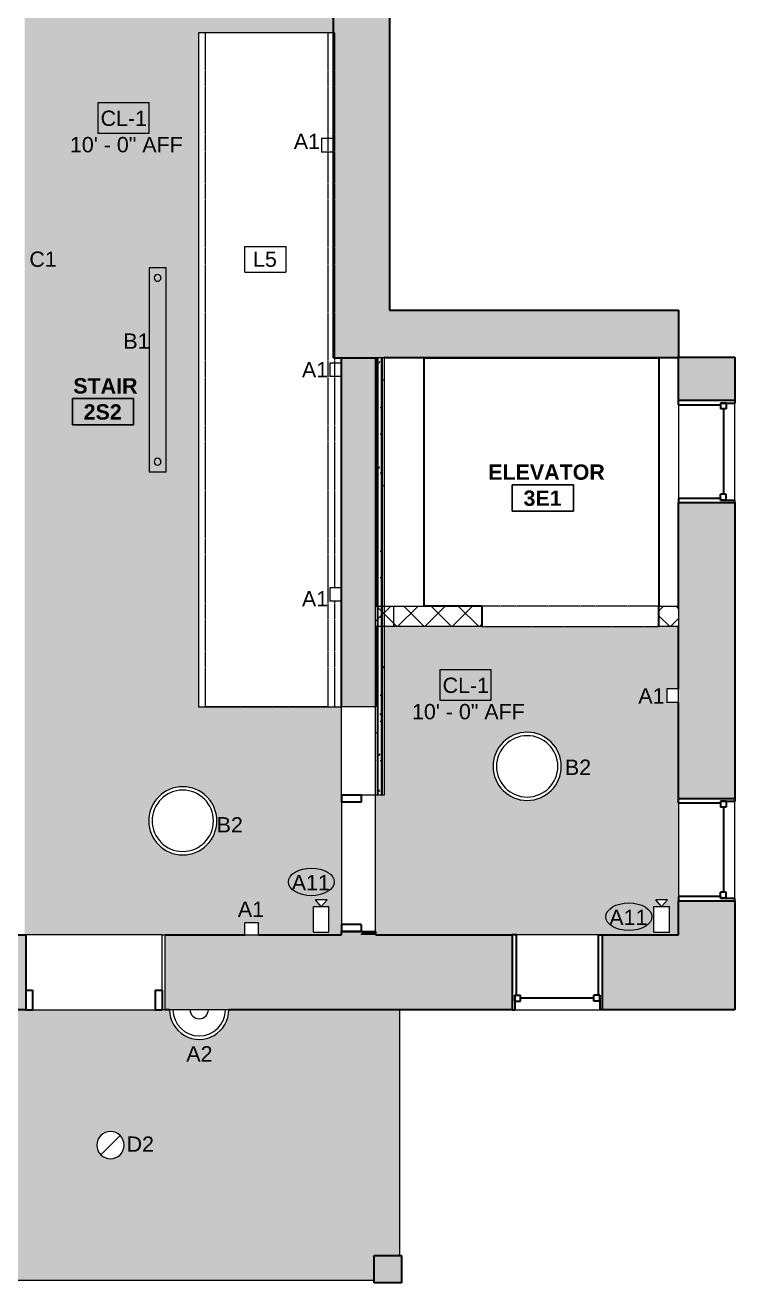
# Model space of a CAD drawing. Header units: inches. Extents: x -1176 to 1329, y -2524 to 978.
# Drawn here: x 1120.7 to 1329.1, y 11.6 to 381.2 of the extents above; entities that cross this region are included whole.
import ezdxf

# ---------------------------------------------------------------- set-up
doc = ezdxf.new("R2010")
doc.units = ezdxf.units.IN
doc.header["$MEASUREMENT"] = 0
doc.linetypes.add('Overhead', pattern=[0.15625, 0.09375, -0.0625])
doc.linetypes.add('Overhead 1_16_', pattern=[0.101562, 0.0625, -0.039062])
for name, color, linetype, lineweight in [('A-ANNO-KEYN', 231, 'Continuous', 9), ('A-AREA-IDEN', 2, 'Continuous', 9), ('A-CLNG', 13, 'Continuous', 18), ('A-CLNG-IDEN', 151, 'Continuous', 9), ('A-CLNG-PATT', 13, 'Continuous', 18), ('A-COLS', 52, 'Continuous', 18), ('A-DETL-GENF', 92, 'Continuous', 9), ('A-DETL-MEDM', 33, 'Continuous', 30), ('A-DOOR', 31, 'Continuous', 18), ('A-DOOR-FRAM', 31, 'Continuous', 30), ('A-GENM', 13, 'Continuous', 9), ('A-GLAZ', 151, 'Continuous', 18), ('A-WALL', 113, 'Continuous', 18), ('A-WALL-PATT', 111, 'Continuous', 18), ('E-LITE-EQPM', 33, 'Continuous', 9), ('E-LITE-EQPM-IDEN', 33, 'Continuous', 9), ('I-WALL', 2, 'Continuous', 18), ('Q-SPCQ', 91, 'Continuous', 9), ('Q-SPCQ-IDEN', 132, 'Continuous', 9), ('S-STRS-MBND', 31, 'Continuous', 18)]:
    doc.layers.add(name, color=color, linetype=linetype, lineweight=lineweight)
doc.styles.add('Arial', font='arial.ttf', dxfattribs={"height": 4.5})
doc.styles.add('Swis721 Lt BT', font='swissl.ttf', dxfattribs={"height": 4.5})
doc.styles.add('Swis721 Lt BT_B', font='', dxfattribs={"height": 4.5})
doc.styles.get('Swis721 Lt BT_B').set_extended_font_data('Swis721 Lt BT', bold=True)
pattern_1 = [(0, (0, 0), (15.36, 3.84), [0.634, -10.886, 0.634, -10.886, -61.44]), (0, (0, 0), (15.36, 3.84), [-23.04, 0.634, -22.406, 0.634, -10.886, -26.88]), (0, (0, 0), (15.36, 3.84), [-57.6, 0.634, -7.046, 0.634, -18.566]), (120, (5.76, 1.92), (-11.005538, 11.38215), [0.634, -10.886, 0.634, -10.886, -61.44]), (120, (5.76, 1.92), (-11.005538, 11.38215), [-23.04, 0.634, -22.406, 0.634, -10.886, -26.88]), (120, (5.76, 1.92), (-11.005538, 11.38215), [-57.6, 0.634, -7.046, 0.634, -18.566]), (240, (7.68, 9.6), (-4.354462, -15.22215), [0.634, -10.886, 0.634, -10.886, -61.44]), (240, (7.68, 9.6), (-4.354462, -15.22215), [-23.04, 0.634, -22.406, 0.634, -10.886, -26.88]), (240, (7.68, 9.6), (-4.354462, -15.22215), [-57.6, 0.634, -7.046, 0.634, -18.566])]
pattern_2 = [(45, (0, 0), (-4.006467, 4.006467), []), (135, (0, 0), (-4.006467, -4.006467), [])]

# ---------------------------------------------------------------- blocks, each defined once
blk = doc.blocks.new('Double Hung - 30_ x 48_-6971309-3rd Floor RCP')
at = {"layer": 'A-GLAZ', "color": 8, "lineweight": 30}
for p, q in [((-15, 8.25), (-14.25, 8.25)), ((-14.25, 4), (-14.25, 8.25)), ((14.25, 4), (14.25, 8.25)), ((15, 8.25), (14.25, 8.25)), ((-14.25, 5.75), (-14.25, 4)), ((-14.25, 5.75), (-12.5, 5.75)), ((-14.25, 4), (-12.5, 4)), ((-14.25, 4), (-13.75, 4)), ((-13.75, -8.25), (-13.75, 4)), ((-12.5, 5.75), (-12.5, 4)), ((-12.5, 4.875), (12.5, 4.875)), ((12.5, 5.75), (12.5, 4)), ((14.25, 5.75), (12.5, 5.75)), ((14.25, 4), (12.5, 4)), ((13.75, 4), (14.25, 4)), ((13.75, 4), (13.75, -8.25)), ((14.25, 5.75), (14.25, 4)), ((-13.75, -8.25), (-15, -8.25)), ((13.75, -8.25), (15, -8.25))]:
    blk.add_line(p, q, dxfattribs=at)
blk = doc.blocks.new('Double Hung - 2_ 2_5_ x 48_-6921075-3rd Floor RCP')
at = {"layer": 'A-GLAZ', "color": 8, "lineweight": 30}
for p, q in [((-13.25, 11), (-12.5, 11)), ((-12.5, 6.75), (-12.5, 11)), ((-12.5, 8.5), (-12.5, 6.75)), ((-12.5, 8.5), (-10.75, 8.5)), ((-10.75, 8.5), (-10.75, 6.75)), ((-10.75, 7.625), (10.75, 7.625)), ((10.75, 8.5), (10.75, 6.75)), ((12.5, 8.5), (10.75, 8.5)), ((12.5, 6.75), (12.5, 11)), ((13.25, 11), (12.5, 11)), ((12.5, 8.5), (12.5, 6.75)), ((-12.5, 6.75), (-10.75, 6.75)), ((-12.5, 6.75), (-12, 6.75)), ((-12, -11), (-12, 6.75)), ((12.5, 6.75), (10.75, 6.75)), ((12, 6.75), (12.5, 6.75)), ((12, 6.75), (12, -11)), ((-12, -11), (-13.25, -11)), ((12, -11), (13.25, -11))]:
    blk.add_line(p, q, dxfattribs=at)
blk = doc.blocks.new('Pendant Light - Linear - 1 Lamp - 5_-7118403-3rd Floor RCP')
at = {"layer": 'E-LITE-EQPM'}
for p, q in [((-30, 2.5), (-30, -2.5)), ((30, 2.5), (-30, 2.5)), ((30, -2.5), (30, 2.5)), ((-30, -2.5), (30, -2.5))]:
    blk.add_line(p, q, dxfattribs=at)
for centre, start, end in [((-27, 0), 0, 180), ((-27, 0), 180, 0), ((27, 0), 360, 180), ((27, 0), 180, 360)]:
    blk.add_arc(centre, 1, start, end, dxfattribs=at)
blk = doc.blocks.new('L-Recessed Circular - Downlight - 8_ - OUTDOOR-8523709-3rd Floor RCP')
at = {"layer": 'E-LITE-EQPM'}
for q in [(-2.83, -2.83), (2.83, 2.83)]:
    blk.add_line((0, 0), q, dxfattribs=at)
for start, end in [(360, 180), (180, 360)]:
    blk.add_arc((0, 0), 4, start, end, dxfattribs=at)
blk = doc.blocks.new('Sconce Light - Uplight - LIGHT W ROOM NUMBER-7340001-3rd Floor RCP')
at = {"layer": 'E-LITE-EQPM'}
blk.add_line((-8.71, 11), (8.71, 11), dxfattribs=at)
for radius, start in [(8.71, 360), (7.71, 0), (2.68, 0)]:
    blk.add_arc((0, 11), radius, start, 180, dxfattribs=at)
blk = doc.blocks.new('Sconce Light - Sphere - 100W - 277V-7960200-3rd Floor RCP')
at = {"layer": 'E-LITE-EQPM'}
for p, q in [((0, -11), (-2, -11)), ((-2, -11), (-2, -14.5)), ((2, -11), (0, -11)), ((2, -11), (2, -14.5)), ((-2, -14.5), (0, -14.5)), ((0, -14.5), (2, -14.5))]:
    blk.add_line(p, q, dxfattribs=at)
blk = doc.blocks.new('Sconce Light - Sphere - 100W - 277V-7960201-3rd Floor RCP')
at = {"layer": 'E-LITE-EQPM'}
for p, q in [((0, -8.25), (-2, -8.25)), ((-2, -8.25), (-2, -11.75)), ((2, -8.25), (0, -8.25)), ((2, -8.25), (2, -11.75)), ((-2, -11.75), (0, -11.75)), ((0, -11.75), (2, -11.75))]:
    blk.add_line(p, q, dxfattribs=at)
blk = doc.blocks.new('Single Flush - D15 3_ X 8_-8095303-3rd Floor RCP')
at = {"layer": 'A-DOOR-FRAM'}
for p, q in [((-20, -5.25), (-20, -11)), ((-20, -5.25), (-18, -5.25)), ((-18, -5.25), (-18, -11)), ((18.000004, -5.25), (18.000004, -11)), ((18.000004, -5.25), (20.000004, -5.25)), ((20.000004, -5.25), (20.000004, -11)), ((-20, -11), (-18, -11)), ((18.000004, -11), (20.000004, -11))]:
    blk.add_line(p, q, dxfattribs=at)
blk = doc.blocks.new('Security_Camera_-_Dome_6414 - 8_-0_ AFF-7476807-3rd Floor RCP')
at = {"layer": 'Q-SPCQ'}
for p, q in [((1.71, 5.14), (-1.71, 5.14)), ((0, 3.14), (-1.71, 5.14)), ((0, 3.14), (1.71, 5.14)), ((-2.27, 3.14), (2.27, 3.14)), ((-2.27, -4.36), (-2.27, 3.14)), ((2.27, -4.36), (2.27, 3.14)), ((-2.27, -4.36), (2.27, -4.36))]:
    blk.add_line(p, q, dxfattribs=at)
blk = doc.blocks.new('Elevator 1 - Elevator 1-7712497-3rd Floor RCP')
at = {"layer": 'A-GENM', "lineweight": 30}
for p, q in [((1243.87, 283.44), (1312.87, 283.44)), ((1243.87, 210.44), (1243.87, 283.44)), ((1312.87, 283.44), (1312.87, 210.44)), ((1260.87, 210.44), (1243.87, 210.44))]:
    blk.add_line(p, q, dxfattribs=at)
blk = doc.blocks.new('Door-Opening - Elevator Opening-8184615-3rd Floor RCP')
at = {"layer": 'A-DETL-GENF', "linetype": 'Overhead'}
for p, q in [((25.68, 3), (-26.32, 3)), ((-26.32, -3), (25.68, -3))]:
    blk.add_line(p, q, dxfattribs=at)
at = {"layer": 'A-DETL-MEDM'}
for p, q in [((-26.32, 3), (-26.32, -3)), ((25.68, -3), (25.68, 3))]:
    blk.add_line(p, q, dxfattribs=at)
blk = doc.blocks.new('L-Pendant Drum Light - Pendant-7119895-3rd Floor RCP')
at = {"layer": 'E-LITE-EQPM'}
for radius, start, end in [(10.01, 360, 180), (9.01, 0, 180), (10.01, 180, 360), (9.01, 180, 0)]:
    blk.add_arc((0, 0), radius, start, end, dxfattribs=at)
blk = doc.blocks.new('Sconce Light - Sphere - 100W - 277V-V13-3rd Floor RCP')
at = {"layer": 'E-LITE-EQPM'}
for p, q in [((-2, -8.25), (-2, -11.75)), ((2, -8.25), (2, -11.75)), ((-2, -11.75), (0, -11.75)), ((0, -11.75), (2, -11.75))]:
    blk.add_line(p, q, dxfattribs=at)
blk = doc.blocks.new('Sconce Light - Sphere - 100W - 277V-7964418-3rd Floor RCP')
at = {"layer": 'E-LITE-EQPM'}
for p, q in [((-2, -5), (-2, -8.5)), ((2, -5), (2, -8.5)), ((-2, -8.5), (0, -8.5)), ((0, -8.5), (2, -8.5))]:
    blk.add_line(p, q, dxfattribs=at)
blk = doc.blocks.new('Single Flush - D13 3_ X 8_-8260108-3rd Floor RCP')
at = {"layer": 'A-DOOR-FRAM'}
for p, q in [((-20, 0.75), (-20, -5)), ((-20, 0.75), (-18, 0.75)), ((-18, 0.75), (-18, -5)), ((18.000004, 0.75), (18.000004, -5)), ((18.000004, 0.75), (20.000004, 0.75)), ((20.000004, 0.75), (20.000004, -5)), ((-20, -5), (-18, -5)), ((18.000004, -5), (20.000004, -5))]:
    blk.add_line(p, q, dxfattribs=at)
blk = doc.blocks.new('Appliance_Specialty Equipment Tag - Standard-3515593-3rd Floor RCP')
at = {"layer": 'Q-SPCQ-IDEN'}
blk.add_ellipse((-0.0499, 0.0037), major_axis=(-0.1406, 0), ratio=0.600473, dxfattribs=at)
blk = doc.blocks.new('Room Tag - Room Name and Number-3379422-3rd Floor RCP')
at = {"layer": 'A-AREA-IDEN'}
for p, q in [((-0.1881, -0.1636), (-0.1881, -0.0018)), ((-0.1881, -0.0018), (0.1869, -0.0018)), ((0.1869, -0.0018), (-0.1881, -0.0018)), ((-0.1881, -0.0018), (-0.1881, -0.1636)), ((0.1869, -0.0018), (0.1869, -0.1636)), ((0.1869, -0.1636), (0.1869, -0.0018)), ((0.1869, -0.1636), (-0.1881, -0.1636)), ((-0.1881, -0.1636), (0.1869, -0.1636))]:
    blk.add_line(p, q, dxfattribs=at)
blk = doc.blocks.new('Keynote Tag - Keynote Number - Boxed-135510-3rd Floor RCP')
at = {"layer": 'A-ANNO-KEYN'}
for p, q in [((-0.125, -0.0792), (-0.125, 0.0781)), ((-0.125, 0.0781), (0.125, 0.0781)), ((0.125, 0.0781), (0.125, -0.0792)), ((-0.125, -0.0792), (0.125, -0.0792))]:
    blk.add_line(p, q, dxfattribs=at)

msp = doc.modelspace()

# ---------------------------------------------------------------- hatches: boundary and pattern name
at = {"layer": 'A-CLNG-PATT'}
h = msp.add_hatch(dxfattribs=at)
h.set_pattern_fill('FP_1', color=256, style=0, pattern_type=2)
h.set_pattern_definition(pattern_1)
h.paths.add_polyline_path([(1312.65, 113.89), (1312.65, 182.16), (1309.15, 182.16), (1309.15, 186.16), (1312.65, 186.16), (1312.65, 204.44), (1226.15, 204.44), (1226.15, 154.89), (1223.65, 154.89), (1223.65, 113.89), (1311.81, 113.89)], flags=0)
h.paths.add_polyline_path([(1161.83, 113.89), (1185.27, 113.89), (1185.27, 117.39), (1189.27, 117.39), (1189.27, 113.89), (1213.65, 113.89), (1213.65, 180.89), (1171.6, 180.89), (1171.6, 378.89), (1211.24, 378.89), (1211.24, 521.11), (1207.74, 521.11), (1207.74, 525.11), (1211.24, 525.11), (1211.24, 567.01), (1191.47, 567.01), (1191.47, 563.51), (1187.47, 563.51), (1187.47, 567.01), (1120.51, 567.01), (1120.51, 113.89), (1160.9, 113.89)], flags=0)
h.paths.add_polyline_path([(1117.51, 113.89), (1117.51, 567.01), (1098.24, 567.01), (1098.24, 540.79), (1101.74, 540.79), (1101.74, 536.79), (1098.24, 536.79), (1098.24, 484.34), (1101.74, 484.34), (1101.74, 480.34), (1098.24, 480.34), (1098.24, 427.89), (1101.74, 427.89), (1101.74, 423.89), (1098.24, 423.89), (1098.24, 330.94), (1101.74, 330.94), (1101.74, 326.94), (1098.24, 326.94), (1098.24, 269.5), (1101.74, 269.5), (1101.74, 265.5), (1098.24, 265.5), (1098.24, 208.06), (1101.74, 208.06), (1101.74, 204.06), (1098.24, 204.06), (1098.24, 146.61), (1101.74, 146.61), (1101.74, 142.61), (1098.24, 142.61), (1098.24, 113.89), (1104.94, 113.89)], flags=0)
h.paths.add_polyline_path([(1209.86, 114.79), (1205.44, 114.79), (1205.44, 122.16), (1209.86, 122.16), (1209.86, 114.89)], flags=0)
h.paths.add_polyline_path([(1309.86, 114.79), (1305.44, 114.79), (1305.44, 122.16), (1309.86, 122.16), (1309.86, 115.23)], flags=0)
h.paths.add_polyline_path([(1104.94, 114.79), (1100.53, 114.79), (1100.53, 122.16), (1104.94, 122.16), (1104.94, 121.82)], flags=0)
h.paths.add_polyline_path([(1307.63, 122.33), (1306.08, 124.15), (1309.19, 124.15), (1308.97, 123.89)], flags=0)
h.paths.add_polyline_path([(1102.72, 122.33), (1101.16, 124.15), (1104.28, 124.15)], flags=0)
h.paths.add_polyline_path([(1207.63, 122.33), (1206.08, 124.15), (1209.19, 124.15)], flags=0)
h.paths.add_polyline_path([(1167.86, 137.44), (1165.96, 137.44), (1163.89, 137.88), (1161.98, 138.74), (1160.3, 139.95), (1158.88, 141.54), (1157.86, 143.32), (1157.2, 145.39), (1156.99, 147.39), (1157.21, 149.47), (1157.86, 151.46), (1158.93, 153.31), (1160.3, 154.83), (1162, 156.06), (1163.91, 156.91), (1165.96, 157.35), (1168.05, 157.35), (1170.1, 156.91), (1172.03, 156.05), (1173.7, 154.83), (1175.12, 153.24), (1176.15, 151.46), (1176.8, 149.4), (1177.01, 147.39), (1176.79, 145.31), (1176.15, 143.32), (1175.1, 141.51), (1173.7, 139.95), (1172.01, 138.72), (1170.1, 137.87), (1168.05, 137.44)], flags=0)
h.paths.add_polyline_path([(1267.1, 153.44), (1265.04, 153.88), (1263.12, 154.74), (1261.45, 155.95), (1260.03, 157.54), (1259, 159.32), (1258.35, 161.39), (1258.14, 163.39), (1258.36, 165.47), (1259, 167.46), (1260.08, 169.31), (1261.45, 170.83), (1263.14, 172.06), (1265.06, 172.91), (1267.1, 173.35), (1269.2, 173.35), (1271.24, 172.91), (1273.16, 172.06), (1274.85, 170.83), (1276.27, 169.24), (1277.3, 167.46), (1277.95, 165.4), (1278.16, 163.39), (1277.94, 161.31), (1277.3, 159.32), (1276.25, 157.51), (1274.85, 155.95), (1273.16, 154.72), (1271.24, 153.87), (1269.2, 153.44), (1267.24, 153.44)], flags=0)
h.paths.add_polyline_path([(1165.96, 465.05), (1163.89, 465.5), (1161.98, 466.35), (1160.3, 467.57), (1158.88, 469.16), (1157.86, 470.94), (1157.2, 473), (1156.99, 475.01), (1157.21, 477.09), (1157.86, 479.08), (1158.9, 480.89), (1160.3, 482.45), (1162, 483.68), (1163.91, 484.53), (1165.96, 484.97), (1168.05, 484.97), (1170.1, 484.53), (1172.03, 483.67), (1173.7, 482.45), (1175.12, 480.86), (1176.15, 479.08), (1176.8, 477.01), (1177.01, 475.01), (1176.79, 472.93), (1176.15, 470.94), (1175.1, 469.12), (1173.7, 467.57), (1172.01, 466.34), (1170.1, 465.49), (1168.05, 465.05), (1166.09, 465.05)], flags=0)
h.paths.add_polyline_path([(1105.44, 554.72), (1101.03, 554.72), (1101.03, 562.1), (1105.44, 562.1)], flags=0)
h.paths.add_polyline_path([(1103.22, 562.26), (1101.66, 564.08), (1104.78, 564.08)], flags=0)
h = msp.add_hatch(dxfattribs=at)
h.set_pattern_fill('FP_3', color=256, style=0, pattern_type=2)
h.set_pattern_definition([(216.87, (4.8, 12), (35.999957, 24.0000643), [6, -54]), (206.565, (12, 8.4), (-12.000093, -12.00052), [13.416, -13.416]), (198.435, (12, 2.4), (-23.999779, -12.000233), [7.589, -30.358])])
h.paths.add_polyline_path([(1223.22, 12.32), (1223.22, 19.64), (1230.65, 19.64), (1230.65, 91.89), (1180.54, 91.89), (1180.32, 89.95), (1179.68, 88.11), (1178.64, 86.46), (1177.26, 85.08), (1175.61, 84.05), (1173.77, 83.4), (1171.83, 83.18), (1169.89, 83.4), (1168.05, 84.05), (1166.4, 85.08), (1165.02, 86.46), (1163.98, 88.11), (1163.34, 89.95), (1163.12, 91.89), (482.2, 91.89), (482.2, 12.32), (616.64, 12.32), (616.64, 17.32), (624.64, 17.32), (624.64, 12.32), (764.5, 12.32), (764.5, 17.32), (772.5, 17.32), (772.5, 12.32), (890.9, 12.32), (890.9, 17.32), (898.9, 17.32), (898.9, 12.32), (1060.27, 12.32), (1060.27, 17.32), (1068.27, 17.32), (1068.27, 12.32), (1139.41, 12.32)], flags=0)
h.paths.add_polyline_path([(550.71, 48.11), (549.67, 48.24), (548.71, 48.64), (547.88, 49.28), (547.24, 50.11), (546.84, 51.07), (546.71, 52.11), (546.84, 53.14), (547.24, 54.11), (547.88, 54.94), (548.71, 55.57), (549.67, 55.97), (550.71, 56.11), (551.74, 55.97), (552.71, 55.57), (553.54, 54.94), (554.17, 54.11), (554.57, 53.14), (554.71, 52.11), (554.57, 51.07), (554.17, 50.11), (553.54, 49.28), (552.71, 48.64), (551.74, 48.24)], flags=0)
h.paths.add_polyline_path([(694.57, 48.11), (693.53, 48.24), (692.57, 48.64), (691.74, 49.28), (691.1, 50.11), (690.7, 51.14), (690.57, 52.11), (690.7, 53.14), (691.1, 54.11), (691.74, 54.94), (692.57, 55.57), (693.53, 55.97), (694.57, 56.11), (695.6, 55.97), (696.57, 55.57), (697.4, 54.94), (698.03, 54.11), (698.43, 53.14), (698.57, 52.11), (698.43, 51.07), (698.03, 50.11), (697.4, 49.28), (696.57, 48.64), (695.6, 48.24)], flags=0)
h.paths.add_polyline_path([(620.64, 48.11), (619.6, 48.24), (618.64, 48.64), (617.81, 49.28), (617.17, 50.11), (616.77, 51.14), (616.64, 52.11), (616.77, 53.14), (617.17, 54.11), (617.81, 54.94), (618.64, 55.57), (619.6, 55.97), (620.64, 56.11), (621.67, 55.97), (622.64, 55.57), (623.47, 54.94), (624.1, 54.11), (624.5, 53.14), (624.64, 52.11), (624.5, 51.07), (624.1, 50.11), (623.47, 49.28), (622.64, 48.64), (621.67, 48.24)], flags=0)
h.paths.add_polyline_path([(831.7, 48.11), (830.66, 48.24), (829.7, 48.64), (828.87, 49.28), (828.23, 50.11), (827.83, 51.14), (827.7, 52.11), (827.84, 53.14), (828.23, 54.11), (828.87, 54.94), (829.7, 55.57), (830.66, 55.97), (831.7, 56.11), (832.73, 55.97), (833.7, 55.57), (834.53, 54.94), (835.16, 54.11), (835.56, 53.14), (835.7, 52.11), (835.56, 51.07), (835.16, 50.11), (834.53, 49.28), (833.7, 48.64), (832.73, 48.24)], flags=0)
h.paths.add_polyline_path([(768.5, 48.11), (767.46, 48.24), (766.5, 48.64), (765.67, 49.28), (765.03, 50.11), (764.63, 51.14), (764.5, 52.11), (764.64, 53.14), (765.03, 54.11), (765.67, 54.94), (766.5, 55.57), (767.46, 55.97), (768.5, 56.11), (769.53, 55.97), (770.5, 55.57), (771.33, 54.94), (771.96, 54.11), (772.36, 53.14), (772.5, 52.11), (772.36, 51.07), (771.96, 50.11), (771.33, 49.28), (770.5, 48.64), (769.53, 48.24)], flags=0)
h.paths.add_polyline_path([(894.9, 48.11), (893.86, 48.24), (892.9, 48.64), (892.07, 49.28), (891.43, 50.11), (891.03, 51.14), (890.9, 52.11), (891.04, 53.14), (891.43, 54.11), (892.07, 54.94), (892.9, 55.57), (893.86, 55.97), (894.9, 56.11), (895.93, 55.97), (896.9, 55.57), (897.73, 54.94), (898.36, 54.11), (898.76, 53.14), (898.9, 52.11), (898.76, 51.07), (898.36, 50.11), (897.73, 49.28), (896.9, 48.64), (895.93, 48.24)], flags=0)
h.paths.add_polyline_path([(1064.27, 48.11), (1063.24, 48.24), (1062.27, 48.64), (1061.45, 49.28), (1060.81, 50.11), (1060.4, 51.14), (1060.27, 52.11), (1060.41, 53.14), (1060.81, 54.11), (1061.45, 54.94), (1062.27, 55.57), (1063.24, 55.97), (1064.27, 56.11), (1065.31, 55.97), (1066.27, 55.57), (1067.1, 54.94), (1067.74, 54.11), (1068.14, 53.14), (1068.27, 52.11), (1068.14, 51.07), (1067.74, 50.11), (1067.1, 49.28), (1066.27, 48.64), (1065.31, 48.24)], flags=0)
h.paths.add_polyline_path([(979.59, 48.11), (978.55, 48.24), (977.59, 48.64), (976.76, 49.28), (976.12, 50.11), (975.72, 51.07), (975.59, 52.11), (975.72, 53.14), (976.12, 54.11), (976.76, 54.94), (977.59, 55.57), (978.55, 55.97), (979.59, 56.11), (980.62, 55.97), (981.59, 55.57), (982.41, 54.94), (983.05, 54.11), (983.45, 53.14), (983.59, 52.11), (983.45, 51.07), (983.05, 50.11), (982.41, 49.28), (981.59, 48.64), (980.62, 48.24), (980.25, 48.2)], flags=0)
h.paths.add_polyline_path([(1145.75, 48.11), (1144.71, 48.24), (1143.75, 48.64), (1142.92, 49.28), (1142.28, 50.11), (1141.88, 51.07), (1141.75, 52.11), (1141.88, 53.14), (1142.28, 54.11), (1142.92, 54.94), (1143.75, 55.57), (1144.71, 55.97), (1145.75, 56.11), (1146.78, 55.97), (1147.75, 55.57), (1148.58, 54.94), (1149.21, 54.11), (1149.61, 53.14), (1149.75, 52.11), (1149.61, 51.07), (1149.21, 50.11), (1148.58, 49.28), (1147.75, 48.64), (1146.78, 48.24)], flags=0)
at = {"layer": 'A-COLS'}
msp.add_hatch(color=250, dxfattribs=at).paths.add_polyline_path([(1223.22, 11.64), (1231.22, 11.64), (1231.22, 19.64), (1223.22, 19.64)], flags=0)
at = {"layer": 'A-WALL-PATT', "lineweight": 9}
h = msp.add_hatch(color=7, dxfattribs=at)
h.paths.add_polyline_path([(1223.65, 283.44), (1227.74, 283.44), (1227.74, 398.44), (1211.24, 398.44), (1211.24, 283.44)], flags=0)
h.paths.add_polyline_path([(1211.24, 422.44), (1227.74, 422.44), (1227.74, 590.51), (1211.24, 590.51), (1211.24, 428.36)], flags=0)
for points in [[(1312.65, 283.44), (1312.65, 297.44), (1227.74, 297.44), (1227.74, 283.44), (1230.37, 283.44)], [(1223.65, 113.89), (1223.65, 114.89), (1219.95, 114.89), (1219.14, 113.89)]]:
    msp.add_hatch(color=7, dxfattribs=at).paths.add_polyline_path(points, flags=0)
h = msp.add_hatch(color=7, dxfattribs=at)
h.paths.add_polyline_path([(1213.65, 113.89), (1219.14, 113.89), (1219.95, 114.89), (1213.65, 114.89)], flags=0)
h.paths.add_polyline_path([(1213.65, 180.89), (1223.65, 180.89), (1223.65, 283.44), (1213.65, 283.44), (1213.65, 186.94)], flags=0)
h = msp.add_hatch(dxfattribs=at)
h.set_pattern_fill('FP_1', color=256, style=0, pattern_type=2)
h.set_pattern_definition(pattern_1)
h.paths.add_polyline_path([(1224.15, 154.89), (1224.15, 283.44), (1223.65, 283.44), (1223.65, 154.89)], flags=0)
h = msp.add_hatch(dxfattribs=at)
h.set_pattern_fill('FP_1', color=256, style=0, pattern_type=2)
h.set_pattern_definition(pattern_1)
h.paths.add_polyline_path([(1225.4, 154.89), (1225.4, 283.44), (1224.4, 283.44), (1224.4, 154.89)], flags=0)
h = msp.add_hatch(dxfattribs=at)
h.set_pattern_fill('FP_1', color=256, style=0, pattern_type=2)
h.set_pattern_definition(pattern_1)
h.paths.add_polyline_path([(1226.15, 154.89), (1226.15, 283.44), (1225.65, 283.44), (1225.65, 154.89)], flags=0)
h = msp.add_hatch(color=7, dxfattribs=at)
h.paths.add_polyline_path([(1312.65, 113.89), (1329.15, 113.89), (1329.15, 123.89), (1312.65, 123.89)], flags=0)
h.paths.add_polyline_path([(1321.32, 153.89), (1329.15, 153.89), (1329.15, 240.89), (1312.65, 240.89), (1312.65, 153.89)], flags=0)
h.paths.add_polyline_path([(1312.65, 270.89), (1329.15, 270.89), (1329.15, 283.6), (1312.65, 283.6), (1312.65, 283.44)], flags=0)
h = msp.add_hatch(dxfattribs=at)
h.set_pattern_fill('FP_5', color=256, style=0, pattern_type=2)
h.set_pattern_definition(pattern_2)
h.paths.add_polyline_path([(1312.65, 204.44), (1312.65, 210.44), (1306.87, 210.44), (1306.87, 204.44)], flags=0)
h.paths.add_polyline_path([(1223.65, 204.44), (1254.87, 204.44), (1254.87, 210.44), (1223.65, 210.44)], flags=0)
h = msp.add_hatch(dxfattribs=at)
h.set_pattern_fill('FP_5', color=256, style=0, pattern_type=2)
h.set_pattern_definition(pattern_2)
h.paths.add_polyline_path([(1228.86, 204.44), (1228.86, 210.44), (1223.65, 210.44), (1223.65, 204.44)], flags=0)
h = msp.add_hatch(color=7, dxfattribs=at)
h.paths.add_polyline_path([(1329.15, 91.89), (1329.15, 113.89), (1290.24, 113.89), (1290.24, 91.89), (1321.32, 91.89)], flags=0)
h.paths.add_polyline_path([(1263.74, 91.89), (1263.74, 113.89), (1161.83, 113.89), (1161.83, 91.89), (1230.37, 91.89)], flags=0)
h.paths.add_polyline_path([(1120.9, 91.89), (1120.9, 113.89), (1049.4, 113.89), (1049.4, 91.89), (1093.94, 91.89)], flags=0)
h.paths.add_polyline_path([(978.09, 91.89), (1006.9, 91.89), (1006.9, 113.89), (966.34, 113.89), (966.34, 91.89), (976.09, 91.89)], flags=0)
h.paths.add_polyline_path([(912.03, 91.89), (923.84, 91.89), (923.84, 113.89), (890.51, 113.89), (890.51, 91.89)], flags=0)
h.paths.add_polyline_path([(848.01, 91.89), (848.01, 113.89), (799.34, 113.89), (799.34, 91.89)], flags=0)
h.paths.add_polyline_path([(756.84, 91.89), (756.84, 113.89), (677.93, 113.89), (677.93, 91.89), (701.56, 91.89)], flags=0)
h.paths.add_polyline_path([(635.43, 91.89), (635.43, 113.89), (562.75, 113.89), (562.75, 91.89), (593.7, 91.89)], flags=0)
h.paths.add_polyline_path([(502.75, 91.89), (520.25, 91.89), (520.25, 113.89), (480.78, 113.89), (480.78, 91.89), (491.38, 91.89)], flags=0)

# ---------------------------------------------------------------- linework, layer by layer
at = {"layer": 'A-CLNG'}
for p, q in [((1211.24, 378.89), (1171.6, 378.89)), ((1171.6, 378.89), (1171.6, 180.89)), ((1171.6, 180.89), (1213.65, 180.89)), ((1230.65, 91.89), (1230.65, 19.64)), ((1223.22, 12.32), (1068.27, 12.32))]:
    msp.add_line(p, q, dxfattribs=at)
for start, end in [(360, 180), (180, 360)]:
    msp.add_arc((1145.75, 52.11), 4, start, end, dxfattribs=at)
at = {"layer": 'A-CLNG-IDEN', "flags": 128}
for points in [[(1142.11, 358.43), (1156.99, 358.43), (1156.99, 349.29), (1142.11, 349.29)], [(1242.57, 191.83), (1257.45, 191.83), (1257.45, 182.7), (1242.57, 182.7)]]:
    msp.add_lwpolyline(points, close=True, dxfattribs=at)
at = {"layer": 'A-COLS', "color": 8, "lineweight": 30}
for p, q in [((1223.22, 11.64), (1223.22, 19.64)), ((1223.22, 19.64), (1231.22, 19.64)), ((1231.22, 19.64), (1231.22, 11.64)), ((1231.22, 11.64), (1223.22, 11.64))]:
    msp.add_line(p, q, dxfattribs=at)
at = {"layer": 'A-WALL', "color": 8, "lineweight": 30}
for p, q in [((1211.24, 283.44), (1211.24, 398.44)), ((1227.74, 398.44), (1227.74, 297.44)), ((1227.74, 297.44), (1312.65, 297.44)), ((1312.65, 297.44), (1312.65, 283.6)), ((1211.24, 283.44), (1223.65, 283.44)), ((1213.65, 180.89), (1213.65, 283.44)), ((1223.65, 283.44), (1223.65, 210.44)), ((1312.65, 283.44), (1226.15, 283.44)), ((1312.65, 283.6), (1329.15, 283.6)), ((1312.65, 270.89), (1312.65, 283.44)), ((1329.15, 283.6), (1329.15, 270.89)), ((1329.15, 270.89), (1312.65, 270.89)), ((1312.65, 210.44), (1312.65, 240.89)), ((1312.65, 240.89), (1329.15, 240.89)), ((1329.15, 240.89), (1329.15, 153.89)), ((1223.65, 204.44), (1223.65, 180.89)), ((1312.65, 186.16), (1312.65, 204.44)), ((1312.65, 153.89), (1312.65, 182.16)), ((1329.15, 153.89), (1312.65, 153.89)), ((1312.65, 113.89), (1312.65, 123.89)), ((1312.65, 123.89), (1329.15, 123.89)), ((1329.15, 123.89), (1329.15, 91.89)), ((1213.65, 113.89), (1213.65, 114.89)), ((1213.65, 114.89), (1223.65, 114.89)), ((1223.65, 114.89), (1223.65, 113.89)), ((1098.24, 113.89), (1120.9, 113.89)), ((1120.9, 113.89), (1120.9, 91.89)), ((1161.83, 113.89), (1185.27, 113.89)), ((1189.27, 113.89), (1213.65, 113.89)), ((1223.65, 113.89), (1263.74, 113.89)), ((1263.74, 113.89), (1263.74, 91.89)), ((1290.24, 91.89), (1290.24, 113.89)), ((1290.24, 113.89), (1312.65, 113.89)), ((1120.9, 91.89), (1049.4, 91.89)), ((1163.12, 91.89), (1161.83, 91.89)), ((1263.74, 91.89), (1180.54, 91.89)), ((1329.15, 91.89), (1290.24, 91.89))]:
    msp.add_line(p, q, dxfattribs=at)
at = {"layer": 'A-WALL', "color": 55}
msp.add_line((1226.15, 283.44), (1223.65, 283.44), dxfattribs=at)
at = {"layer": 'A-WALL'}
for p, q in [((1224.15, 154.89), (1224.15, 283.44)), ((1224.4, 154.89), (1224.4, 283.44)), ((1225.4, 154.89), (1225.4, 283.44)), ((1225.65, 154.89), (1225.65, 283.44)), ((1223.65, 210.44), (1254.87, 210.44)), ((1228.86, 210.44), (1228.86, 204.44)), ((1306.87, 210.44), (1312.65, 210.44)), ((1312.65, 210.44), (1312.65, 204.44)), ((1254.87, 204.44), (1223.65, 204.44)), ((1312.65, 204.44), (1306.87, 204.44)), ((1213.65, 154.89), (1213.65, 180.89)), ((1223.65, 154.89), (1213.65, 154.89)), ((1160.9, 91.89), (1160.9, 113.89)), ((1160.9, 113.89), (1161.83, 113.89)), ((1161.83, 91.89), (1160.9, 91.89))]:
    msp.add_line(p, q, dxfattribs=at)
at = {"layer": 'A-WALL', "lineweight": 9}
for p, q in [((1312.65, 270.89), (1312.65, 240.89)), ((1329.15, 240.89), (1329.15, 270.89)), ((1223.65, 180.89), (1213.65, 180.89)), ((1213.65, 154.89), (1213.65, 114.89)), ((1223.65, 114.89), (1223.65, 154.89)), ((1312.65, 153.89), (1312.65, 123.89)), ((1329.15, 123.89), (1329.15, 153.89)), ((1160.9, 113.89), (1120.9, 113.89)), ((1161.83, 91.89), (1161.83, 113.89)), ((1290.24, 113.89), (1263.74, 113.89)), ((1120.9, 91.89), (1160.9, 91.89)), ((1263.74, 91.89), (1290.24, 91.89))]:
    msp.add_line(p, q, dxfattribs=at)
at = {"layer": 'I-WALL'}
for p, q in [((1226.15, 283.44), (1226.15, 154.89)), ((1223.65, 154.89), (1223.65, 210.44)), ((1226.15, 154.89), (1223.65, 154.89))]:
    msp.add_line(p, q, dxfattribs=at)
at = {"layer": 'S-STRS-MBND', "linetype": 'Overhead 1_16_', "lineweight": 9}
for p, q in [((1173.6, 378.89), (1171.6, 378.89)), ((1171.6, 378.89), (1171.6, 194.67)), ((1173.6, 378.89), (1173.6, 180.89)), ((1209.6, 378.89), (1173.6, 378.89)), ((1211.6, 378.89), (1209.6, 378.89)), ((1209.6, 378.89), (1209.6, 180.89)), ((1211.6, 378.89), (1211.6, 215.89)), ((1211.6, 211.89), (1211.6, 180.89)), ((1209.6, 180.89), (1173.6, 180.89))]:
    msp.add_line(p, q, dxfattribs=at)

# ---------------------------------------------------------------- block references
at = {"layer": 'A-ANNO-KEYN', "xscale": 47.99999999999997, "yscale": 47.99999999999997, "zscale": 47.99999999999997}
msp.add_blockref('Keynote Tag - Keynote Number - Boxed-135510-3rd Floor RCP', (1191.22, 312.43), dxfattribs=at)
at = {"layer": 'A-AREA-IDEN', "xscale": 47.99999999999997, "yscale": 47.99999999999997, "zscale": 47.99999999999997}
for p in [(1143.59, 271.58), (1272.79, 246.24)]:
    msp.add_blockref('Room Tag - Room Name and Number-3379422-3rd Floor RCP', p, dxfattribs=at)
at = {"layer": 'A-DOOR'}
for name, p in [('Door-Opening - Elevator Opening-8184615-3rd Floor RCP', (1281.19, 207.44)), ('Single Flush - D15 3_ X 8_-8095303-3rd Floor RCP', (1140.9, 102.89))]:
    msp.add_blockref(name, p, dxfattribs=at)
at = {"layer": 'A-DOOR', "rotation": 269.9999999999999}
msp.add_blockref('Single Flush - D13 3_ X 8_-8260108-3rd Floor RCP', (1218.65, 134.89), dxfattribs=at)
at = {"layer": 'A-GENM'}
msp.add_blockref('Elevator 1 - Elevator 1-7712497-3rd Floor RCP', (-6, 0), dxfattribs=at)
at = {"layer": 'A-GLAZ'}
for name, p, rotation in [('Double Hung - 30_ x 48_-6971309-3rd Floor RCP', (1320.9, 255.89), 269.9999999999999), ('Double Hung - 30_ x 48_-6971309-3rd Floor RCP', (1320.9, 138.89), 269.9999999999999), ('Double Hung - 2_ 2_5_ x 48_-6921075-3rd Floor RCP', (1276.99, 102.89), 180)]:
    msp.add_blockref(name, p, dxfattribs=dict(at, rotation=rotation))
at = {"layer": 'E-LITE-EQPM'}
for name, p, rotation in [('Sconce Light - Sphere - 100W - 277V-V13-3rd Floor RCP', (1219.49, 345.89), 269.9999999999999), ('Pendant Light - Linear - 1 Lamp - 5_-7118403-3rd Floor RCP', (1159.6, 279.9), 269.9999999999999), ('Sconce Light - Sphere - 100W - 277V-7964418-3rd Floor RCP', (1218.65, 279.89), 269.9999999999999), ('Sconce Light - Sphere - 100W - 277V-7964418-3rd Floor RCP', (1218.65, 213.89), 269.9999999999999), ('Sconce Light - Sphere - 100W - 277V-7960201-3rd Floor RCP', (1320.9, 184.16), 269.9999999999999), ('Sconce Light - Sphere - 100W - 277V-7960200-3rd Floor RCP', (1187.27, 102.89), 180), ('Sconce Light - Uplight - LIGHT W ROOM NUMBER-7340001-3rd Floor RCP', (1171.83, 102.89), 180)]:
    msp.add_blockref(name, p, dxfattribs=dict(at, rotation=rotation))
for name, p in [('L-Pendant Drum Light - Pendant-7119895-3rd Floor RCP', (1268.15, 163.39)), ('L-Pendant Drum Light - Pendant-7119895-3rd Floor RCP', (1167, 147.39)), ('L-Recessed Circular - Downlight - 8_ - OUTDOOR-8523709-3rd Floor RCP', (1145.75, 52.11))]:
    msp.add_blockref(name, p, dxfattribs=at)
at = {"layer": 'Q-SPCQ'}
for p in [(1207.65, 119.07), (1307.65, 119.07)]:
    msp.add_blockref('Security_Camera_-_Dome_6414 - 8_-0_ AFF-7476807-3rd Floor RCP', p, dxfattribs=at)
at = {"layer": 'Q-SPCQ-IDEN', "xscale": 47.99999999999997, "yscale": 47.99999999999997, "zscale": 47.99999999999997}
for p in [(1207.15, 129.27), (1300.41, 119.04)]:
    msp.add_blockref('Appliance_Specialty Equipment Tag - Standard-3515593-3rd Floor RCP', p, dxfattribs=at)

# ---------------------------------------------------------------- texts
at = {"layer": 'A-ANNO-KEYN', "insert": (1187.64, 314.66), "char_height": 4.5, "width": 8.484, "attachment_point": 1, "style": 'Arial'}
msp.add_mtext('L5', dxfattribs=at)
at = {"layer": 'A-AREA-IDEN', "char_height": 4.5, "attachment_point": 1, "style": 'Swis721 Lt BT_B'}
for s, insert, width in [('STAIR', (1134.84, 277.44), 21.0585), ('2S2', (1137.88, 269.78), 13.332), ('ELEVATOR', (1256.73, 252.1), 38.784), ('3E1', (1267.09, 244.44), 13.332)]:
    msp.add_mtext(s, dxfattribs=dict(at, insert=insert, width=width))
at = {"layer": 'A-CLNG-IDEN', "char_height": 4.5, "attachment_point": 1, "style": 'Swis721 Lt BT'}
for s, insert, width in [('CL-1', (1142.86, 356.05), 16.059), ('10\' - 0" AFF', (1133.86, 348.31), 37.875), ('CL-1', (1243.32, 189.46), 16.059), ('10\' - 0" AFF', (1234.33, 181.72), 37.875)]:
    msp.add_mtext(s, dxfattribs=dict(at, insert=insert, width=width))
at = {"layer": 'E-LITE-EQPM-IDEN', "char_height": 4.5, "attachment_point": 1, "style": 'Arial'}
for s, insert, width in [('A1', (1199.61, 349.27), 9.393), ('C1', (1121.94, 314.66), 9.8475), ('B1', (1149.56, 290.58), 9.393), ('A1', (1202, 282.19), 9.393), ('A1', (1202, 214.89), 9.393), ('A1', (1300.8, 186.36), 9.393), ('B2', (1279.25, 165.37), 9.393), ('B2', (1176.96, 148.47), 9.393), ('A1', (1183.19, 123.67), 9.393), ('A2', (1168.04, 81.17), 9.393), ('D2', (1150.49, 54.65), 9.8475)]:
    msp.add_mtext(s, dxfattribs=dict(at, insert=insert, width=width))
at = {"layer": 'Q-SPCQ-IDEN', "char_height": 4.5, "width": 13.635, "attachment_point": 1, "style": 'Arial'}
for insert in [(1199.01, 131.5), (1292.27, 121.27)]:
    msp.add_mtext('A11', dxfattribs=dict(at, insert=insert))

doc.saveas('drawing.dxf')
